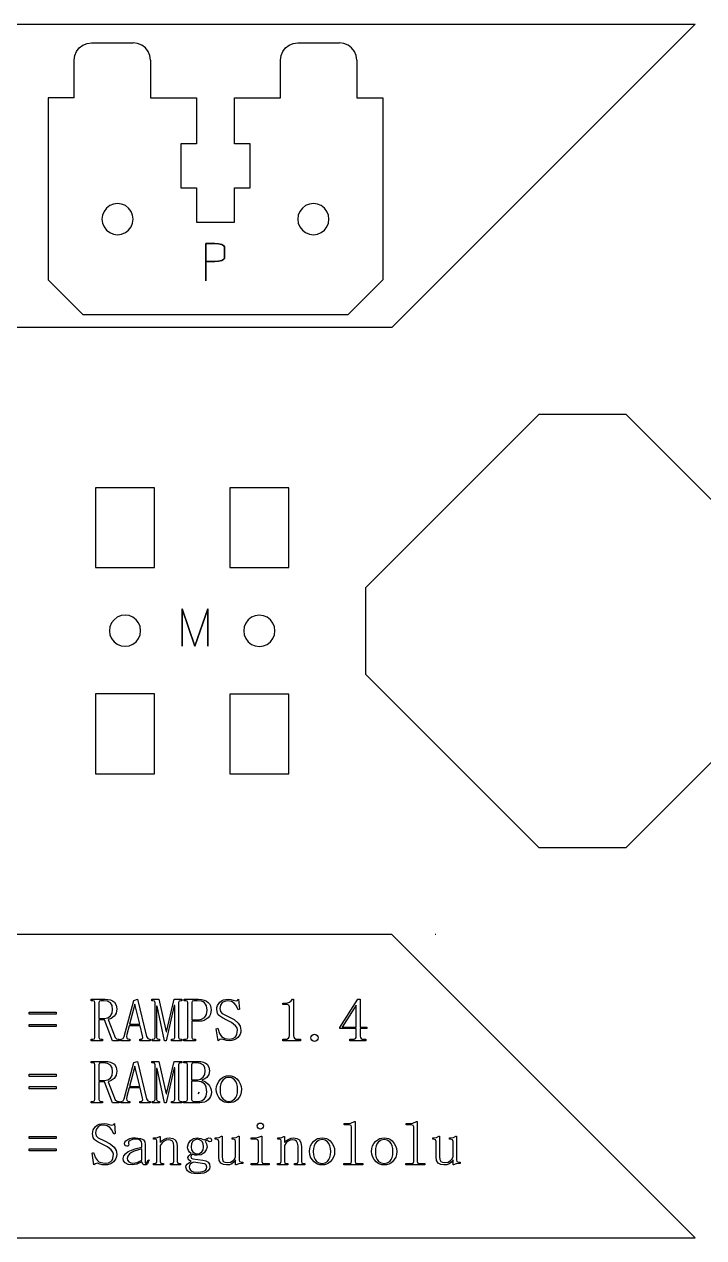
# Model space of a CAD drawing. Extents: x 6.6 to 38.2, y 6.7 to 38.5.
# Drawn here: x 23.17 to 26.26, y 29.68 to 35.19 of the extents above; entities that cross this region are included whole.
import ezdxf

# ---------------------------------------------------------------- set-up
doc = ezdxf.new("R2010")
doc.units = 0
doc.layers.get('0').update_dxf_attribs({"linetype": 'CONTINUOUS'})
doc.layers.add('Burn', color=7, linetype='CONTINUOUS')

msp = doc.modelspace()

# ---------------------------------------------------------------- linework, layer by layer
at = {"color": 7}
for points in [[(21.652112, 35.191617), (26.216583, 35.191617), (24.839373, 33.814403), (23.029323, 33.814403)], [(23.419564, 35.08466), (23.435863, 35.097164)], [(23.435863, 35.097164), (23.454843, 35.105028)], [(23.454843, 35.105028), (23.475212, 35.107708)], [(23.475212, 35.107707), (23.664088, 35.107707)], [(23.703434, 35.097164), (23.684457, 35.105028), (23.664088, 35.107708)], [(23.719734, 35.08466), (23.703434, 35.097164)], [(24.35607, 35.08466), (24.372368, 35.097164)], [(24.372368, 35.097164), (24.391348, 35.105028)], [(24.391348, 35.105028), (24.411716, 35.107708)], [(24.411716, 35.107707), (24.600593, 35.107707)], [(24.620959, 35.105028), (24.600593, 35.107708)], [(24.679289, 35.029008), (24.676604, 35.049379), (24.668746, 35.06836), (24.656239, 35.08466), (24.639939, 35.097164), (24.620959, 35.105028)], [(23.396517, 35.029008), (23.399197, 35.049379)], [(23.399197, 35.049379), (23.407059, 35.06836)], [(23.407059, 35.06836), (23.419564, 35.08466)], [(23.740106, 35.049379), (23.732242, 35.06836), (23.719734, 35.08466)], [(23.742784, 35.029008), (23.740106, 35.049379)], [(24.333017, 35.029008), (24.335701, 35.049379)], [(24.335701, 35.049379), (24.343562, 35.06836)], [(24.343562, 35.06836), (24.35607, 35.08466)], [(23.396517, 34.857842), (23.396517, 35.029008)], [(23.742784, 35.029008), (23.742784, 34.857842)], [(24.333017, 34.857842), (24.333017, 35.029008)], [(24.679289, 35.029008), (24.679289, 34.857842)], [(23.396517, 34.857842), (23.278466, 34.857842), (23.278466, 34.031518)], [(23.742784, 34.857842), (23.951332, 34.857842)], [(23.951332, 34.857842), (23.951332, 34.649292)], [(24.12447, 34.857842), (24.333017, 34.857842)], [(24.12447, 34.649292), (24.12447, 34.857842)], [(24.679289, 34.857842), (24.797336, 34.857842)], [(24.797336, 34.857842), (24.797336, 34.031518)], [(23.880506, 34.649292), (23.880506, 34.448613)], [(23.951332, 34.649292), (23.880506, 34.649292)], [(24.195298, 34.649292), (24.12447, 34.649292)], [(24.195298, 34.448613), (24.195298, 34.649292)], [(23.880506, 34.448613), (23.951332, 34.448613)], [(23.951332, 34.448613), (23.951332, 34.293187)], [(24.12447, 34.448613), (24.195298, 34.448613)], [(24.12447, 34.293187), (24.12447, 34.448613)], [(23.574927, 34.37537), (23.557846, 34.368297)], [(23.59326, 34.377784), (23.574927, 34.37537)], [(23.611591, 34.37537), (23.59326, 34.377784)], [(23.628673, 34.368297), (23.611591, 34.37537)], [(24.464212, 34.37537), (24.447128, 34.368297)], [(24.482542, 34.377784), (24.464212, 34.37537)], [(24.500878, 34.37537), (24.482542, 34.377784)], [(24.517957, 34.368297), (24.500878, 34.37537)], [(23.524843, 34.325291), (23.522432, 34.306956)], [(23.531918, 34.34237), (23.524843, 34.325291)], [(23.543177, 34.357042), (23.531918, 34.34237)], [(23.557846, 34.368297), (23.543177, 34.357042)], [(23.643341, 34.357042), (23.628673, 34.368297)], [(23.654599, 34.34237), (23.643341, 34.357042)], [(23.661676, 34.325291), (23.654599, 34.34237)], [(23.664088, 34.306956), (23.661676, 34.325291)], [(24.41413, 34.325291), (24.411714, 34.306956)], [(24.421204, 34.34237), (24.41413, 34.325291)], [(24.432462, 34.357042), (24.421204, 34.34237)], [(24.447128, 34.368297), (24.432462, 34.357042)], [(24.532628, 34.357042), (24.517957, 34.368297)], [(24.543884, 34.34237), (24.532628, 34.357042)], [(24.55096, 34.325291), (24.543884, 34.34237)], [(24.553371, 34.306956), (24.55096, 34.325291)], [(23.522432, 34.306956), (23.524843, 34.288628)], [(23.524843, 34.288628), (23.531918, 34.271542)], [(23.531918, 34.271542), (23.543177, 34.256872)], [(23.643341, 34.256872), (23.654599, 34.271542)], [(23.654599, 34.271542), (23.661676, 34.288628)], [(23.661676, 34.288628), (23.664088, 34.306956)], [(23.951332, 34.293187), (24.12447, 34.293187)], [(24.411714, 34.306956), (24.41413, 34.288628)], [(24.41413, 34.288628), (24.421204, 34.271542)], [(24.421204, 34.271542), (24.432462, 34.256872)], [(24.532628, 34.256872), (24.543884, 34.271542)], [(24.543884, 34.271542), (24.55096, 34.288628)], [(24.55096, 34.288628), (24.553371, 34.306956)], [(23.543177, 34.256872), (23.557846, 34.245617)], [(23.557846, 34.245617), (23.574927, 34.238542)], [(23.574927, 34.238542), (23.59326, 34.236128)], [(23.59326, 34.236128), (23.611591, 34.238542)], [(23.611591, 34.238542), (23.628673, 34.245617)], [(23.628673, 34.245617), (23.643341, 34.256872)], [(24.432462, 34.256872), (24.447128, 34.245617)], [(24.447128, 34.245617), (24.464212, 34.238542)], [(24.464212, 34.238542), (24.482542, 34.236128)], [(24.482542, 34.236128), (24.500878, 34.238542)], [(24.500878, 34.238542), (24.517957, 34.245617)], [(24.517957, 34.245617), (24.532628, 34.256872)], [(23.435863, 33.874119), (23.278466, 34.031518)], [(23.435863, 33.874119), (24.639939, 33.874119), (24.797336, 34.031518)], [(25.901794, 31.45347), (25.508306, 31.45347), (24.721329, 32.240447), (24.721329, 32.633938), (25.508306, 33.420914), (25.901794, 33.420914)], [(25.901794, 33.420914), (26.688772, 32.633938)], [(23.493569, 33.087769), (23.493569, 32.725761)], [(23.761141, 33.087769), (23.493569, 33.087769)], [(23.761141, 32.725761), (23.761141, 33.087769)], [(24.10338, 33.087177), (24.10338, 32.725168)], [(24.370951, 33.087177), (24.10338, 33.087177)], [(24.370951, 32.725168), (24.370951, 33.087177)], [(23.493569, 32.725761), (23.761141, 32.725761)], [(24.10338, 32.725168), (24.370951, 32.725168)], [(23.608947, 32.506937), (23.591864, 32.49986)], [(23.627277, 32.509354), (23.608947, 32.506937)], [(23.645609, 32.506942), (23.627277, 32.509354)], [(23.662692, 32.49987), (23.645609, 32.506942)], [(24.218756, 32.506341), (24.201676, 32.499264)], [(24.237088, 32.508759), (24.218756, 32.506341)], [(24.25542, 32.506347), (24.237088, 32.508759)], [(24.272503, 32.499276), (24.25542, 32.506347)], [(23.558869, 32.456848), (23.55646, 32.438517)], [(23.565941, 32.473931), (23.558869, 32.456848)], [(23.577198, 32.4886), (23.565941, 32.473931)], [(23.591864, 32.49986), (23.577198, 32.4886)], [(23.677362, 32.488614), (23.662692, 32.49987)], [(23.68862, 32.473948), (23.677362, 32.488614)], [(23.695699, 32.456867), (23.68862, 32.473948)], [(23.698116, 32.438534), (23.695699, 32.456867)], [(24.168681, 32.456251), (24.166271, 32.437921)], [(24.175756, 32.473337), (24.168681, 32.456251)], [(24.187008, 32.488008), (24.175756, 32.473337)], [(24.201676, 32.499264), (24.187008, 32.488008)], [(24.287173, 32.488024), (24.272503, 32.499276)], [(24.298431, 32.473354), (24.287173, 32.488024)], [(24.30551, 32.456272), (24.298431, 32.473354)], [(24.307926, 32.43794), (24.30551, 32.456272)], [(23.55646, 32.438517), (23.558876, 32.420183)], [(23.558876, 32.420183), (23.565952, 32.403104)], [(23.565952, 32.403104), (23.577211, 32.388434)], [(23.677377, 32.388449), (23.688631, 32.403119)], [(23.688631, 32.403119), (23.695704, 32.420203)], [(23.695704, 32.420203), (23.698116, 32.438534)], [(24.166271, 32.437921), (24.168686, 32.419589)], [(24.168686, 32.419589), (24.175764, 32.402509)], [(24.175764, 32.402509), (24.187023, 32.387838)], [(24.287188, 32.387852), (24.298442, 32.402524)], [(24.298442, 32.402524), (24.305514, 32.419609)], [(24.305514, 32.419609), (24.307926, 32.43794)], [(23.577211, 32.388434), (23.591883, 32.37718)], [(23.591883, 32.37718), (23.608966, 32.370106)], [(23.608966, 32.370106), (23.627298, 32.367698)], [(23.627298, 32.367698), (23.64563, 32.370111)], [(23.64563, 32.370111), (23.66271, 32.37719)], [(23.66271, 32.37719), (23.677377, 32.388449)], [(24.187023, 32.387838), (24.201693, 32.376587)], [(24.201693, 32.376587), (24.218776, 32.369516)], [(24.218776, 32.369516), (24.237108, 32.367103)], [(24.237108, 32.367103), (24.25544, 32.36952)], [(24.25544, 32.36952), (24.272521, 32.376598)], [(24.272521, 32.376598), (24.287188, 32.387852)], [(26.688772, 32.240447), (25.901794, 31.45347)], [(23.493569, 32.151267), (23.493569, 31.789254)], [(23.761141, 31.789254), (23.761141, 32.151267), (23.493569, 32.151267)], [(24.370951, 32.150676), (24.10338, 32.150676)], [(24.10338, 32.150676), (24.10338, 31.788663)], [(24.370951, 31.788663), (24.370951, 32.150676)], [(23.493569, 31.789254), (23.761141, 31.789254)], [(24.10338, 31.788663), (24.370951, 31.788663)], [(24.839373, 31.059982), (23.029323, 31.059982)], [(26.216583, 29.682771), (24.839373, 31.059982)], [(25.038886, 31.059982), (25.036119, 31.059982)], [(21.652112, 29.682771), (26.216583, 29.682771)]]:
    msp.add_lwpolyline(points, dxfattribs=at)
at = {"layer": 'Burn', "color": 1}
for points in [[(24.03489, 34.114368), (24.051937, 34.115564), (24.066217, 34.119156), (24.075891, 34.124712), (24.078312, 34.128069), (24.079123, 34.13181), (24.079123, 34.177752), (24.078312, 34.181538), (24.075891, 34.185031), (24.066217, 34.191142), (24.051937, 34.19529), (24.03489, 34.196672), (23.994846, 34.196672), (23.994846, 34.114367), (24.03489, 34.114367)], [(23.994846, 34.027158), (23.994846, 34.196672), (24.03489, 34.196672), (24.051937, 34.19529), (24.066217, 34.191144), (24.075891, 34.185033), (24.078312, 34.18154), (24.079123, 34.177753), (24.079123, 34.131816), (24.078312, 34.128077), (24.075891, 34.124721), (24.066217, 34.119162), (24.051937, 34.115572), (24.03489, 34.114374), (23.994846, 34.114374), (23.994846, 34.027158)], [(23.886313, 32.368287), (23.886313, 32.537799), (23.944789, 32.368287), (24.003016, 32.537799), (24.003016, 32.368287), (24.003016, 32.537799), (23.944789, 32.368287), (23.886313, 32.537799), (23.886313, 32.368287)], [(23.488076, 30.585913), (23.490557, 30.592524), (23.490557, 30.750074), (23.488076, 30.756687), (23.480638, 30.75889), (23.474028, 30.75889), (23.474028, 30.7655), (23.536829, 30.7655)], [(23.510659, 30.756687), (23.508184, 30.750074)], [(23.508184, 30.750074), (23.508184, 30.678459)], [(23.518099, 30.75889), (23.510659, 30.756687)], [(23.530218, 30.75889), (23.518099, 30.75889)], [(23.547846, 30.756409), (23.530218, 30.75889)], [(23.536829, 30.7655), (23.549774, 30.764667)], [(23.570983, 30.719223), (23.568507, 30.736576), (23.561069, 30.748973), (23.547846, 30.756409)], [(23.549774, 30.764673), (23.561069, 30.762193), (23.570709, 30.758064), (23.578694, 30.75228)], [(23.578694, 30.75228), (23.586959, 30.739057), (23.589713, 30.721431), (23.586683, 30.702699)], [(23.623869, 30.595828), (23.666838, 30.759991), (23.683364, 30.7655), (23.725232, 30.595828)], [(23.671246, 30.743463), (23.648108, 30.652019), (23.694382, 30.652019)], [(23.672344, 30.743463), (23.671232, 30.743463)], [(23.694382, 30.652019), (23.672344, 30.743463)], [(23.74947, 30.75889), (23.74947, 30.7655), (23.78142, 30.7655)], [(23.763794, 30.750074), (23.761316, 30.756687), (23.753879, 30.75889), (23.74947, 30.75889)], [(23.753879, 30.583708), (23.761316, 30.585913), (23.763794, 30.592524), (23.763794, 30.750074)], [(23.78142, 30.7655), (23.813373, 30.617867), (23.815577, 30.617867), (23.849734, 30.7655)], [(23.849734, 30.7655), (23.884989, 30.7655), (23.884989, 30.75889), (23.880579, 30.75889)], [(23.880579, 30.75889), (23.873143, 30.756687), (23.870667, 30.750074)], [(23.870667, 30.750074), (23.870667, 30.592524)], [(23.902618, 30.75889), (23.896006, 30.75889), (23.896006, 30.7655)], [(23.896006, 30.7655), (23.961011, 30.7655), (23.974507, 30.764589), (23.986352, 30.761903)], [(23.912531, 30.592524), (23.912531, 30.750074), (23.910053, 30.756687), (23.902618, 30.75889)], [(23.940076, 30.75889), (23.932639, 30.756687), (23.930159, 30.750074)], [(23.930159, 30.750074), (23.930159, 30.671852), (23.957706, 30.671852)], [(23.9555, 30.75889), (23.940076, 30.75889)], [(23.987454, 30.748973), (23.981737, 30.753312), (23.974507, 30.756409), (23.9555, 30.75889)], [(23.986352, 30.761918), (23.996542, 30.757443), (24.00508, 30.751177), (24.010867, 30.744084)], [(23.996542, 30.735199), (23.992756, 30.742776), (23.987454, 30.748973)], [(24.010867, 30.744084), (24.014996, 30.736027), (24.018303, 30.717024)], [(24.047221, 30.736854), (24.057967, 30.75228), (24.065336, 30.758064), (24.074217, 30.762193)], [(24.094323, 30.757787), (24.079176, 30.755859), (24.068983, 30.750074), (24.060721, 30.738507)], [(24.074217, 30.762193), (24.084616, 30.764673), (24.096527, 30.765507)], [(24.131784, 30.736304), (24.122969, 30.747871), (24.110301, 30.75531), (24.094323, 30.757787)], [(24.096527, 30.7655), (24.108097, 30.764389), (24.118563, 30.761082), (24.131784, 30.757778)], [(24.131784, 30.757787), (24.137294, 30.759716), (24.142802, 30.7655), (24.14721, 30.720328)], [(24.363156, 30.741263), (24.343324, 30.741263), (24.343324, 30.747871), (24.35324, 30.747871)], [(24.35324, 30.747871), (24.364878, 30.748983), (24.374449, 30.75229), (24.381954, 30.757797)], [(24.374176, 30.731346), (24.37142, 30.738781), (24.363156, 30.741263)], [(24.381954, 30.757787), (24.387393, 30.7655), (24.391802, 30.7655)], [(24.391802, 30.7655), (24.391802, 30.601336)], [(24.603342, 30.637694), (24.683771, 30.7655), (24.694789, 30.7655), (24.694789, 30.638796)], [(23.191976, 30.697191), (23.191976, 30.707106), (23.314272, 30.707106), (23.314272, 30.697191)], [(23.314272, 30.697191), (23.191976, 30.697191)], [(23.548398, 30.681213), (23.561069, 30.689478), (23.568507, 30.701869)], [(23.586683, 30.702699), (23.582894, 30.694986), (23.577594, 30.688377), (23.564648, 30.678459)], [(23.568507, 30.701869), (23.570983, 30.719223)], [(23.806761, 30.577098), (23.772606, 30.733548), (23.770406, 30.733548)], [(23.770406, 30.733548), (23.770406, 30.592524), (23.772882, 30.585913), (23.780319, 30.583708)], [(23.853038, 30.736854), (23.850832, 30.736854), (23.813373, 30.577098), (23.806761, 30.577098)], [(23.843121, 30.583708), (23.850558, 30.585913), (23.853038, 30.592524), (23.853038, 30.736854)], [(23.957706, 30.671852), (23.974507, 30.674606), (23.987454, 30.682869), (23.992756, 30.689066)], [(23.992756, 30.689066), (23.996542, 30.696639), (23.99957, 30.715918), (23.996542, 30.735199)], [(24.018303, 30.717024), (24.014996, 30.697191), (24.010867, 30.688924), (24.00508, 30.681768)], [(24.055762, 30.689478), (24.050459, 30.695058), (24.046671, 30.701869), (24.043643, 30.719223), (24.044554, 30.728316), (24.047238, 30.736854)], [(24.111124, 30.659451), (24.089918, 30.670747), (24.069809, 30.680389), (24.055762, 30.689478)], [(24.060721, 30.738507), (24.057967, 30.723631), (24.060721, 30.710138)], [(24.060721, 30.710138), (24.068983, 30.700494), (24.098729, 30.686172), (24.123247, 30.672952)], [(24.14721, 30.720328), (24.140598, 30.717024), (24.131784, 30.736304)], [(24.368941, 30.588116), (24.372864, 30.593623), (24.374176, 30.601336), (24.374176, 30.731347)], [(24.676059, 30.737952), (24.613257, 30.638796)], [(24.613257, 30.638796), (24.67716, 30.638796), (24.67716, 30.737952)], [(24.67716, 30.737952), (24.676049, 30.737952)], [(23.314272, 30.650914), (23.314272, 30.641), (23.191976, 30.641)], [(23.191976, 30.641), (23.191976, 30.650914), (23.314272, 30.650914)], [(23.508184, 30.678459), (23.532422, 30.678459), (23.548398, 30.681213)], [(23.508184, 30.671852), (23.508184, 30.592524), (23.510659, 30.585913), (23.518099, 30.583708)], [(23.600731, 30.577098), (23.569882, 30.577098), (23.533521, 30.671852), (23.508184, 30.671852)], [(23.564648, 30.678459), (23.55005, 30.672952), (23.583103, 30.591418), (23.588061, 30.585637)], [(23.645906, 30.645406), (23.635989, 30.605744), (23.634543, 30.596103), (23.635712, 30.589218)], [(23.695484, 30.645406), (23.645906, 30.645406)], [(23.707671, 30.592386), (23.706501, 30.59913), (23.695484, 30.645406)], [(23.975953, 30.666271), (23.964316, 30.665227), (23.930159, 30.665227)], [(23.930159, 30.665239), (23.930159, 30.592524), (23.932639, 30.585913)], [(24.00508, 30.681768), (23.996336, 30.674537), (23.986626, 30.66937), (23.975953, 30.666271)], [(24.050253, 30.577098), (24.04144, 30.631082), (24.04805, 30.634387), (24.056864, 30.61015)], [(24.138393, 30.625576), (24.135916, 30.635492), (24.128477, 30.645406), (24.111124, 30.659451)], [(24.123247, 30.672952), (24.141701, 30.657529), (24.15079, 30.642927), (24.153819, 30.625576)], [(24.67716, 30.632189), (24.603342, 30.632189), (24.603342, 30.637694)], [(24.673029, 30.58729), (24.676128, 30.591762), (24.677172, 30.598031), (24.677172, 30.632189)], [(24.694789, 30.638796), (24.724539, 30.638796), (24.724539, 30.632189), (24.694789, 30.632189)], [(24.694789, 30.632189), (24.694789, 30.598031)], [(23.474028, 30.577098), (23.474028, 30.583708), (23.480638, 30.583708), (23.488076, 30.585913)], [(23.518099, 30.583708), (23.52471, 30.583708), (23.52471, 30.577098), (23.474028, 30.577098)], [(23.588061, 30.585637), (23.594121, 30.583708), (23.600731, 30.583708), (23.600731, 30.577098)], [(23.645906, 30.583708), (23.649209, 30.583708), (23.649209, 30.577098), (23.608443, 30.577098)], [(23.608443, 30.577098), (23.608443, 30.583708), (23.611748, 30.583708)], [(23.611748, 30.583708), (23.618636, 30.586739), (23.623869, 30.595828)], [(23.635712, 30.589218), (23.639499, 30.585082), (23.645906, 30.583708)], [(23.694382, 30.577098), (23.694382, 30.583708), (23.698789, 30.583708)], [(23.738453, 30.583708), (23.741757, 30.583708), (23.741757, 30.577098), (23.694382, 30.577098)], [(23.698789, 30.583708), (23.703817, 30.584686), (23.706777, 30.587577), (23.707688, 30.592399)], [(23.725232, 30.595828), (23.730741, 30.586739), (23.738453, 30.583708)], [(23.780319, 30.583708), (23.783624, 30.583708), (23.783624, 30.577098), (23.750576, 30.577098)], [(23.750576, 30.577098), (23.750576, 30.583708), (23.753879, 30.583708)], [(23.837612, 30.577098), (23.837612, 30.583708), (23.843121, 30.583708)], [(23.884989, 30.577098), (23.837612, 30.577098)], [(23.870667, 30.592524), (23.873143, 30.585913), (23.880579, 30.583708)], [(23.880579, 30.583708), (23.884989, 30.583708)], [(23.884989, 30.583708), (23.884989, 30.577098)], [(23.894903, 30.583708), (23.902618, 30.583708), (23.910053, 30.585913), (23.912531, 30.592524)], [(23.947789, 30.577098), (23.894903, 30.577098), (23.894903, 30.583708)], [(23.932639, 30.585913), (23.940076, 30.583708), (23.947789, 30.583708), (23.947789, 30.577098)], [(24.076697, 30.581503), (24.064573, 30.584809), (24.057686, 30.582881), (24.050253, 30.577098)], [(24.056864, 30.61015), (24.06568, 30.596931), (24.072841, 30.591627)], [(24.072841, 30.591627), (24.081104, 30.587841), (24.100936, 30.584809), (24.116358, 30.587013)], [(24.099832, 30.577098), (24.087437, 30.57821), (24.076697, 30.581512)], [(24.131649, 30.585153), (24.122421, 30.580679), (24.111817, 30.577993), (24.099832, 30.577082)], [(24.116358, 30.587013), (24.127378, 30.593623), (24.132197, 30.599339), (24.135639, 30.606572)], [(24.15024, 30.607122), (24.145764, 30.598927), (24.139496, 30.591418), (24.131649, 30.585153)], [(24.135639, 30.606572), (24.138393, 30.625576)], [(24.153819, 30.625576), (24.152908, 30.616002), (24.150224, 30.607122)], [(24.343324, 30.583708), (24.35324, 30.583708), (24.362398, 30.584819), (24.368941, 30.588126)], [(24.423756, 30.577098), (24.343324, 30.577098), (24.343324, 30.583708)], [(24.391802, 30.601336), (24.39311, 30.593623), (24.397036, 30.588116), (24.403578, 30.584809)], [(24.403578, 30.584809), (24.412737, 30.583698), (24.423756, 30.583698), (24.423756, 30.577088)], [(24.481319, 30.575171), (24.475537, 30.579299), (24.47223, 30.584259), (24.471119, 30.590318)], [(24.471129, 30.590318), (24.47224, 30.596378), (24.475547, 30.601336)], [(24.475537, 30.601336), (24.481319, 30.605467), (24.487656, 30.606844), (24.49399, 30.605467)], [(24.499776, 30.579299), (24.49399, 30.575171), (24.487656, 30.573793), (24.481319, 30.575171)], [(24.49399, 30.605467), (24.499776, 30.601336), (24.50308, 30.596378), (24.504191, 30.590318)], [(24.504182, 30.590318), (24.503071, 30.584259), (24.499767, 30.579299)], [(24.648516, 30.583708), (24.660634, 30.583708), (24.667866, 30.584619), (24.673029, 30.587307)], [(24.721231, 30.577098), (24.648516, 30.577098), (24.648516, 30.583708)], [(24.694789, 30.598031), (24.695833, 30.591762), (24.698932, 30.58729), (24.704098, 30.584602)], [(24.704086, 30.584602), (24.711312, 30.583691), (24.721231, 30.583691), (24.721231, 30.577081)], [(23.474028, 30.483448), (23.536829, 30.483448)], [(23.474028, 30.476837), (23.474028, 30.483448)], [(23.480638, 30.476837), (23.474028, 30.476837)], [(23.488076, 30.474632), (23.480638, 30.476837)], [(23.490557, 30.468022), (23.488076, 30.474632)], [(23.490557, 30.31047), (23.490557, 30.468022)], [(23.510659, 30.474632), (23.508184, 30.468022)], [(23.508184, 30.468022), (23.508184, 30.396404)], [(23.518099, 30.476837), (23.510659, 30.474632)], [(23.530218, 30.476837), (23.518099, 30.476837)], [(23.547846, 30.474358), (23.530218, 30.476837)], [(23.536829, 30.483448), (23.549774, 30.482614)], [(23.561069, 30.466919), (23.547846, 30.474358)], [(23.549774, 30.482621), (23.561069, 30.480141), (23.570709, 30.476009), (23.578694, 30.470226)], [(23.568507, 30.454526), (23.561069, 30.466919)], [(23.578694, 30.470226), (23.586959, 30.457007), (23.589713, 30.439378), (23.586683, 30.420644)], [(23.623869, 30.313774), (23.666838, 30.477939), (23.683364, 30.483448), (23.725232, 30.313774)], [(23.74947, 30.476837), (23.74947, 30.483448), (23.78142, 30.483448), (23.813373, 30.335809)], [(23.753879, 30.301654), (23.761316, 30.303854), (23.763794, 30.31047), (23.763794, 30.468022), (23.761316, 30.474632), (23.753879, 30.476837), (23.74947, 30.476837)], [(23.813373, 30.335809), (23.815577, 30.335809), (23.849734, 30.483448), (23.884989, 30.483448)], [(23.873143, 30.474632), (23.870667, 30.468022), (23.870667, 30.31047)], [(23.884989, 30.483448), (23.884989, 30.476837), (23.880579, 30.476837), (23.873143, 30.474632)], [(23.901514, 30.476837), (23.894903, 30.476837), (23.894903, 30.483448), (23.958806, 30.483448)], [(23.911432, 30.31047), (23.911432, 30.468022), (23.90895, 30.474632), (23.901514, 30.476837)], [(23.931539, 30.474632), (23.92906, 30.468022), (23.92906, 30.399712)], [(23.984147, 30.465817), (23.970101, 30.474082), (23.952197, 30.476837), (23.938976, 30.476837), (23.931539, 30.474632)], [(23.958806, 30.483448), (23.971753, 30.482614), (23.983047, 30.480134), (23.992687, 30.476003)], [(23.98938, 30.4234), (23.991859, 30.440478), (23.989933, 30.455628), (23.984147, 30.465817)], [(23.992687, 30.476009), (24.000672, 30.470226), (24.00811, 30.45783)], [(23.191976, 30.415137), (23.191976, 30.425054)], [(23.191976, 30.425053), (23.314272, 30.425053), (23.314272, 30.415137)], [(23.314272, 30.415137), (23.191976, 30.415137)], [(23.561069, 30.407426), (23.568507, 30.41982)], [(23.586683, 30.420644), (23.582894, 30.412931), (23.577594, 30.406321), (23.564648, 30.396404)], [(23.570983, 30.437172), (23.568507, 30.454526)], [(23.568507, 30.41982), (23.570983, 30.437172)], [(23.672344, 30.461413), (23.671232, 30.461413), (23.648094, 30.369968), (23.694369, 30.369968)], [(23.694382, 30.369968), (23.672344, 30.461413)], [(23.772606, 30.451494), (23.770406, 30.451494), (23.770406, 30.31047), (23.772882, 30.303854)], [(23.850832, 30.454801), (23.813373, 30.295047), (23.806761, 30.295047), (23.772606, 30.451494)], [(23.850558, 30.303854), (23.853038, 30.31047), (23.853038, 30.454801), (23.850832, 30.454801)], [(23.957706, 30.399712), (23.969824, 30.402742), (23.981942, 30.411831), (23.98938, 30.4234)], [(24.00756, 30.423676), (23.998472, 30.41073), (23.989653, 30.40412), (23.976433, 30.397507), (23.992963, 30.389796)], [(24.01059, 30.440478), (24.00756, 30.423676)], [(24.00811, 30.45783), (24.01059, 30.440478)], [(24.061271, 30.403017), (24.069399, 30.409767)], [(24.069399, 30.409767), (24.078349, 30.414586)], [(24.078349, 30.414586), (24.088127, 30.417478)], [(24.098729, 30.41073), (24.085236, 30.407973)], [(24.088127, 30.417478), (24.098729, 30.418456)], [(24.098729, 30.418442), (24.109266, 30.417531), (24.11884, 30.414843), (24.127448, 30.410369)], [(24.112228, 30.407973), (24.098729, 30.41073)], [(24.127448, 30.410387), (24.13509, 30.40412), (24.144249, 30.393307), (24.15079, 30.381808), (24.154716, 30.369621)], [(23.314272, 30.368862), (23.314272, 30.358947), (23.191976, 30.358947)], [(23.191976, 30.358947), (23.191976, 30.368862), (23.314272, 30.368862)], [(23.508184, 30.396404), (23.532422, 30.396404)], [(23.508184, 30.389796), (23.508184, 30.31047)], [(23.533521, 30.389796), (23.508184, 30.389796)], [(23.532422, 30.396404), (23.548398, 30.399162)], [(23.569882, 30.295047), (23.533521, 30.389796)], [(23.548398, 30.399162), (23.561069, 30.407426)], [(23.564648, 30.396404), (23.55005, 30.390897), (23.583103, 30.309369), (23.588061, 30.303583)], [(23.645906, 30.363352), (23.635989, 30.323691), (23.634543, 30.314048), (23.635712, 30.307163)], [(23.695484, 30.363352), (23.645906, 30.363352)], [(23.706777, 30.305512), (23.707688, 30.310331), (23.706518, 30.317079), (23.695501, 30.363353)], [(23.92906, 30.399712), (23.957706, 30.399712)], [(23.92906, 30.393102), (23.92906, 30.31047), (23.931539, 30.303854), (23.938976, 30.301654), (23.958806, 30.301654)], [(23.980844, 30.386283), (23.973132, 30.390071), (23.954399, 30.393102), (23.92906, 30.393102)], [(23.995716, 30.366658), (23.992273, 30.374646), (23.987454, 30.38098), (23.980844, 30.386283)], [(23.986352, 30.311567), (23.991653, 30.31825), (23.99544, 30.32617), (23.998472, 30.345724), (23.995716, 30.366658)], [(23.992963, 30.389796), (24.00508, 30.379881), (24.011348, 30.372236), (24.015824, 30.36363)], [(24.015824, 30.36363), (24.018509, 30.354057), (24.01942, 30.34352), (24.018509, 30.333536)], [(24.04144, 30.356744), (24.042679, 30.369552)], [(24.042747, 30.343452), (24.04144, 30.356744)], [(24.042679, 30.369552), (24.046398, 30.381534)], [(24.046398, 30.381534), (24.052594, 30.392689)], [(24.052594, 30.392689), (24.061271, 30.403017)], [(24.059963, 30.369968), (24.059052, 30.355643)], [(24.059066, 30.355643), (24.059977, 30.34132)], [(24.062648, 30.382084), (24.059963, 30.369968)], [(24.067124, 30.392), (24.062648, 30.382084)], [(24.073391, 30.399712), (24.067124, 30.392)], [(24.085236, 30.407973), (24.073391, 30.399712)], [(24.124071, 30.399712), (24.112228, 30.407973)], [(24.130339, 30.392), (24.124071, 30.399712)], [(24.134816, 30.382084), (24.130339, 30.392)], [(24.137501, 30.369968), (24.134816, 30.382084)], [(24.138393, 30.355643), (24.137482, 30.369968)], [(24.137501, 30.34132), (24.138412, 30.355643)], [(24.154716, 30.369621), (24.156022, 30.356744), (24.154784, 30.343042), (24.151066, 30.330578)], [(23.474028, 30.301654), (23.480638, 30.301654)], [(23.474028, 30.295047), (23.474028, 30.301654)], [(23.480638, 30.301654), (23.488076, 30.303854)], [(23.488076, 30.303854), (23.490557, 30.31047)], [(23.508184, 30.31047), (23.510659, 30.303854)], [(23.510659, 30.303854), (23.518099, 30.301654)], [(23.518099, 30.301654), (23.52471, 30.301654)], [(23.52471, 30.301654), (23.52471, 30.295047)], [(23.588061, 30.303583), (23.594121, 30.301654), (23.600731, 30.301654), (23.600731, 30.295047)], [(23.608443, 30.301654), (23.611748, 30.301654), (23.618636, 30.304687), (23.623869, 30.313774)], [(23.649209, 30.301654), (23.649209, 30.295047), (23.608443, 30.295047), (23.608443, 30.301654)], [(23.635712, 30.307163), (23.639499, 30.303032), (23.645906, 30.301654), (23.649209, 30.301654)], [(23.694382, 30.301654), (23.698789, 30.301654), (23.703817, 30.302632), (23.706777, 30.305523)], [(23.741757, 30.301654), (23.741757, 30.295047), (23.694382, 30.295047), (23.694382, 30.301654)], [(23.725232, 30.313774), (23.730741, 30.304687), (23.738453, 30.301654), (23.741757, 30.301654)], [(23.783624, 30.295047), (23.750576, 30.295047), (23.750576, 30.301654), (23.753879, 30.301654)], [(23.772882, 30.303854), (23.780319, 30.301654), (23.783624, 30.301654), (23.783624, 30.295047)], [(23.837612, 30.295047), (23.837612, 30.301654), (23.843121, 30.301654), (23.850558, 30.303854)], [(23.880579, 30.301654), (23.884989, 30.301654), (23.884989, 30.295047), (23.837612, 30.295047)], [(23.870667, 30.31047), (23.873143, 30.303854), (23.880579, 30.301654)], [(23.8927, 30.301654), (23.901514, 30.301654), (23.90895, 30.303854), (23.911432, 30.31047)], [(23.8927, 30.295047), (23.8927, 30.301654)], [(23.958806, 30.301654), (23.973956, 30.304134), (23.986352, 30.311567)], [(23.960047, 30.335791), (23.965486, 30.343502)], [(23.997299, 30.303102), (23.988277, 30.298626), (23.978019, 30.295939), (23.966519, 30.295028)], [(24.018509, 30.333536), (24.015824, 30.324517), (24.011348, 30.31646), (24.00508, 30.309369), (23.997299, 30.303102)], [(24.046671, 30.33113), (24.042747, 30.343452)], [(24.053214, 30.319767), (24.046671, 30.33113)], [(24.062376, 30.309369), (24.053214, 30.319767)], [(24.059963, 30.34132), (24.062648, 30.3292)], [(24.088193, 30.295939), (24.078624, 30.298626), (24.070017, 30.303102), (24.062376, 30.309369)], [(24.062648, 30.3292), (24.067124, 30.319282)], [(24.067124, 30.319282), (24.073391, 30.311567)], [(24.073391, 30.311567), (24.084681, 30.304134)], [(24.084681, 30.304134), (24.098729, 30.301654)], [(24.128477, 30.303102), (24.119664, 30.298626), (24.109748, 30.295939), (24.098729, 30.295028), (24.088193, 30.295939)], [(24.098729, 30.301654), (24.112778, 30.304134)], [(24.109854, 30.299086), (24.11426, 30.299086)], [(24.112778, 30.304134), (24.124071, 30.311567)], [(24.124071, 30.311567), (24.130339, 30.319282)], [(24.151066, 30.330578), (24.144868, 30.319351), (24.136192, 30.309369), (24.128477, 30.303102)], [(24.130339, 30.319282), (24.134816, 30.3292)], [(24.134816, 30.3292), (24.137501, 30.34132)], [(23.52471, 30.295047), (23.474028, 30.295047)], [(23.600731, 30.295047), (23.569882, 30.295047)], [(23.966519, 30.295047), (23.8927, 30.295047)], [(23.493858, 30.188169), (23.50123, 30.193957), (23.510111, 30.198089), (23.520511, 30.200568)], [(23.530218, 30.193682), (23.515069, 30.191752), (23.504877, 30.185972), (23.496614, 30.174403)], [(23.520511, 30.200568), (23.532422, 30.201401), (23.543988, 30.20029), (23.554459, 30.196986)], [(23.567679, 30.172197), (23.558864, 30.183766), (23.546194, 30.191203), (23.530218, 30.193682)], [(23.554459, 30.196988), (23.567679, 30.193682), (23.573187, 30.195611), (23.578694, 30.201394)], [(23.578694, 30.201394), (23.583103, 30.15622), (23.576494, 30.152916), (23.567679, 30.172197)], [(24.232044, 30.18046), (24.228741, 30.185142), (24.227629, 30.190377), (24.228741, 30.194781)], [(24.228741, 30.194781), (24.232044, 30.199191), (24.236728, 30.202493), (24.241961, 30.203606), (24.247193, 30.202493)], [(24.247193, 30.202493), (24.251878, 30.199191)], [(24.251878, 30.199191), (24.255181, 30.194781), (24.256292, 30.190377), (24.255181, 30.185142), (24.251878, 30.18046)], [(24.646311, 30.194781), (24.622072, 30.194781), (24.622072, 30.201394), (24.63419, 30.201394)], [(24.63419, 30.201394), (24.652371, 30.203598), (24.669448, 30.210209)], [(24.656226, 30.028417), (24.656226, 30.185972), (24.653749, 30.19258), (24.646311, 30.194781)], [(24.669448, 30.210209), (24.671652, 30.210209), (24.671652, 30.028417), (24.674131, 30.021807)], [(24.904123, 30.201394), (24.916243, 30.201394)], [(24.935799, 30.192581), (24.928362, 30.194781), (24.904123, 30.194781), (24.904123, 30.201394)], [(24.916243, 30.201394), (24.934422, 30.203598), (24.951502, 30.210209), (24.953703, 30.210209), (24.953703, 30.028417)], [(24.928362, 30.019602), (24.935799, 30.021807), (24.938279, 30.028417), (24.938279, 30.185972), (24.935799, 30.19258)], [(23.191976, 30.143), (23.314272, 30.143)], [(23.191976, 30.133081), (23.191976, 30.143)], [(23.314272, 30.143), (23.314272, 30.133081)], [(23.479537, 30.15512), (23.480448, 30.16421)], [(23.482566, 30.137768), (23.479537, 30.15512)], [(23.480432, 30.16421), (23.483118, 30.172746), (23.493858, 30.188169)], [(23.486356, 30.130949), (23.482566, 30.137768)], [(23.496614, 30.174403), (23.493858, 30.159528), (23.496614, 30.14603), (23.504877, 30.136391)], [(23.504877, 30.136391), (23.534628, 30.122069), (23.559139, 30.108844), (23.577594, 30.09342)], [(23.639224, 30.128954), (23.648933, 30.133081), (23.66071, 30.135563), (23.674552, 30.136397)], [(23.674552, 30.136391), (23.696859, 30.13391), (23.704916, 30.130813)], [(23.757182, 30.136391), (23.764897, 30.136391), (23.774813, 30.137768), (23.784728, 30.141899), (23.786929, 30.141899)], [(23.770127, 30.128124), (23.765996, 30.12978), (23.757182, 30.12978), (23.757182, 30.136391)], [(23.786929, 30.141899), (23.786929, 30.114356), (23.796501, 30.123993), (23.806487, 30.130882)], [(23.806487, 30.130882), (23.816883, 30.135012), (23.827696, 30.136391), (23.843602, 30.13391)], [(23.843602, 30.13391), (23.854963, 30.126474), (23.861781, 30.114078), (23.864057, 30.096727), (23.864057, 30.028417)], [(23.938426, 30.13336), (23.9555, 30.136391)], [(23.9555, 30.136391), (23.972029, 30.13391), (23.986352, 30.126473), (23.99957, 30.13391), (24.008386, 30.136391)], [(24.008386, 30.136391), (24.017201, 30.134188), (24.020507, 30.126473), (24.018577, 30.119862), (24.012794, 30.117659)], [(24.054936, 30.033376), (24.052457, 30.050452), (24.052457, 30.119862), (24.049976, 30.127301), (24.042542, 30.12978), (24.037032, 30.12978), (24.037032, 30.136391), (24.042542, 30.136391), (24.054383, 30.138317)], [(24.054383, 30.138317), (24.06568, 30.144102), (24.067882, 30.144102), (24.067882, 30.051553)], [(24.114154, 30.12978), (24.114154, 30.136391), (24.119664, 30.136391), (24.13151, 30.138317), (24.142802, 30.144102)], [(24.142802, 30.144102), (24.145006, 30.144102), (24.145006, 30.035028), (24.147484, 30.028417), (24.15492, 30.026213)], [(24.200094, 30.12978), (24.200094, 30.136391), (24.211113, 30.136391), (24.22929, 30.138317)], [(24.22929, 30.138317), (24.24637, 30.144102), (24.248571, 30.144102), (24.248571, 30.028417), (24.25105, 30.021807)], [(24.251878, 30.18046), (24.247193, 30.177157), (24.241961, 30.176046), (24.236728, 30.177157), (24.232044, 30.18046)], [(24.330103, 30.12978), (24.32129, 30.12978), (24.32129, 30.136391), (24.329001, 30.136391), (24.338914, 30.137768)], [(24.338914, 30.137768), (24.348833, 30.141899), (24.351037, 30.141899), (24.351037, 30.114356)], [(24.351037, 30.114356), (24.36061, 30.123993), (24.370594, 30.130882), (24.380991, 30.135012), (24.391802, 30.136391)], [(24.391802, 30.136391), (24.407708, 30.13391), (24.419071, 30.126473), (24.425884, 30.114078), (24.42816, 30.096727)], [(24.484352, 30.120964), (24.492474, 30.127713), (24.501429, 30.132534), (24.511206, 30.135427), (24.52181, 30.136404)], [(24.52181, 30.136391), (24.532346, 30.13548), (24.54192, 30.132794), (24.550526, 30.128317)], [(24.783481, 30.132533), (24.793259, 30.135426), (24.803867, 30.136403)], [(24.803867, 30.136391), (24.8144, 30.13548)], [(24.8144, 30.135496), (24.823971, 30.132811), (24.832576, 30.128333), (24.84022, 30.122069), (24.84938, 30.111257)], [(25.024217, 30.136391), (25.029726, 30.136391), (25.041571, 30.138317), (25.05286, 30.144102), (25.055066, 30.144102)], [(25.039643, 30.119862), (25.037162, 30.127301), (25.029726, 30.12978), (25.024217, 30.12978), (25.024217, 30.136391)], [(25.055066, 30.144102), (25.055066, 30.051553)], [(25.114289, 30.127301), (25.10685, 30.12978), (25.101341, 30.12978), (25.101341, 30.136391), (25.10685, 30.136391)], [(25.10685, 30.136391), (25.118693, 30.138317), (25.129987, 30.144102), (25.132189, 30.144102), (25.132189, 30.035028)], [(23.314272, 30.133081), (23.191976, 30.133081)], [(23.191976, 30.086809), (23.314272, 30.086809)], [(23.191976, 30.076896), (23.191976, 30.086809)], [(23.314272, 30.086809), (23.314272, 30.076896)], [(23.491657, 30.12537), (23.486356, 30.130949)], [(23.505703, 30.116282), (23.491657, 30.12537)], [(23.525811, 30.106642), (23.505703, 30.116282)], [(23.54702, 30.095349), (23.525811, 30.106642)], [(23.564372, 30.081303), (23.54702, 30.095349)], [(23.571809, 30.071382), (23.564372, 30.081303)], [(23.577594, 30.09342), (23.586683, 30.078822), (23.589713, 30.061471), (23.588813, 30.051899)], [(23.624968, 30.108844), (23.626624, 30.116282), (23.631581, 30.123169), (23.639224, 30.128954)], [(23.640396, 30.09893), (23.634887, 30.097819), (23.62745, 30.100573), (23.624968, 30.108836)], [(23.643701, 30.111051), (23.644813, 30.107194), (23.643701, 30.102233), (23.640396, 30.09893)], [(23.641221, 30.073796), (23.65692, 30.081027), (23.67758, 30.087566), (23.703196, 30.09342)], [(23.661052, 30.128403), (23.65031, 30.12427), (23.643701, 30.117659), (23.643701, 30.111051)], [(23.703196, 30.085707), (23.66849, 30.075793), (23.65651, 30.070006), (23.648108, 30.063671)], [(23.703196, 30.09342), (23.703196, 30.108844), (23.70182, 30.117659), (23.697688, 30.12427), (23.689424, 30.128403), (23.675653, 30.12978), (23.661052, 30.128403)], [(23.703196, 30.035028), (23.703196, 30.085707)], [(23.704916, 30.130813), (23.710908, 30.126474), (23.716694, 30.117659)], [(23.716694, 30.117659), (23.718621, 30.106642), (23.718621, 30.025111), (23.719732, 30.021807), (23.723039, 30.020696)], [(23.76159, 30.019602), (23.769027, 30.021807), (23.771506, 30.028417), (23.771506, 30.123169)], [(23.771506, 30.123169), (23.770127, 30.128126)], [(23.804282, 30.121239), (23.795399, 30.113322), (23.786929, 30.102233), (23.786929, 30.028417), (23.789411, 30.021807)], [(23.834373, 30.125854), (23.823289, 30.127577), (23.813579, 30.125992), (23.804282, 30.121239)], [(23.833206, 30.019602), (23.838714, 30.019602), (23.846152, 30.021807), (23.848628, 30.028417), (23.848628, 30.100033)], [(23.848628, 30.100033), (23.847048, 30.112081), (23.842294, 30.120691), (23.834373, 30.125854)], [(23.920729, 30.071591), (23.915563, 30.078822), (23.912462, 30.086466), (23.911418, 30.094522)], [(23.911432, 30.094522), (23.914736, 30.110221), (23.924652, 30.12427), (23.938426, 30.13336)], [(23.92906, 30.109947), (23.926856, 30.094522)], [(23.926856, 30.094522), (23.92906, 30.082404), (23.935668, 30.072489)], [(23.935668, 30.120964), (23.92906, 30.109947)], [(23.945036, 30.127577), (23.935668, 30.120964)], [(23.9555, 30.12978), (23.945036, 30.127577)], [(23.965969, 30.127577), (23.9555, 30.12978)], [(23.99957, 30.094522), (23.996267, 30.081303), (23.986352, 30.068079), (23.973132, 30.059817), (23.9555, 30.057061)], [(23.981942, 30.109947), (23.975332, 30.120964), (23.965969, 30.127577)], [(23.975332, 30.072489), (23.981942, 30.082404)], [(23.984147, 30.094522), (23.981942, 30.109947)], [(23.981942, 30.082404), (23.984147, 30.094522)], [(24.002327, 30.125097), (23.99957, 30.125374), (23.990757, 30.120969), (23.997367, 30.108297), (23.99957, 30.094526)], [(24.012794, 30.117659), (24.007284, 30.119036), (24.00398, 30.123169), (24.002327, 30.125097)], [(24.10672, 30.026213), (24.118563, 30.032823), (24.124623, 30.039987), (24.12958, 30.050452), (24.12958, 30.119862)], [(24.12958, 30.119862), (24.127101, 30.127301), (24.119664, 30.12978), (24.114154, 30.12978)], [(24.233146, 30.119862), (24.230668, 30.127301), (24.22323, 30.12978), (24.200094, 30.12978)], [(24.230668, 30.021807), (24.233146, 30.028417), (24.233146, 30.119862)], [(24.335612, 30.123169), (24.334236, 30.128126), (24.330103, 30.12978)], [(24.335612, 30.028417), (24.335612, 30.123169)], [(24.359507, 30.113322), (24.351037, 30.102233), (24.351037, 30.028417), (24.353516, 30.021807), (24.360954, 30.019602)], [(24.398483, 30.125854), (24.387393, 30.127577), (24.377686, 30.125992), (24.36839, 30.121239), (24.359507, 30.113322)], [(24.397309, 30.019602), (24.402818, 30.019602), (24.410256, 30.021807), (24.412737, 30.028417), (24.412737, 30.100033)], [(24.412737, 30.100033), (24.411149, 30.112081), (24.406401, 30.120691), (24.398483, 30.125854)], [(24.42816, 30.096727), (24.42816, 30.028417), (24.430639, 30.021807), (24.438077, 30.019602)], [(24.476294, 30.037712), (24.469752, 30.049074), (24.465829, 30.061401), (24.46452, 30.07469), (24.46576, 30.087498)], [(24.46576, 30.087498), (24.469477, 30.099481), (24.47567, 30.110636), (24.484352, 30.120964)], [(24.48573, 30.100033), (24.48304, 30.087912), (24.482129, 30.073588)], [(24.490204, 30.109947), (24.48573, 30.100033)], [(24.52181, 30.128678), (24.508313, 30.125923), (24.496468, 30.117659), (24.490204, 30.109947)], [(24.547151, 30.117659), (24.535309, 30.125923), (24.52181, 30.128678)], [(24.557894, 30.100033), (24.553417, 30.109947), (24.547151, 30.117659)], [(24.550526, 30.128333), (24.558171, 30.122069), (24.567327, 30.111257), (24.573868, 30.099753)], [(24.561474, 30.073588), (24.560574, 30.087912), (24.557891, 30.100033)], [(24.573868, 30.099753), (24.577793, 30.087566), (24.579102, 30.07469), (24.577863, 30.060987), (24.574146, 30.048527)], [(24.747882, 30.061401), (24.746572, 30.07469), (24.747811, 30.087498), (24.75153, 30.099481), (24.757726, 30.110636)], [(24.757726, 30.110636), (24.766402, 30.120964), (24.774528, 30.127712), (24.783481, 30.132533)], [(24.778522, 30.117659), (24.772258, 30.109947), (24.767779, 30.100033), (24.765097, 30.087912), (24.764186, 30.073588)], [(24.803867, 30.128678), (24.790368, 30.125923), (24.778522, 30.117659)], [(24.839948, 30.100033), (24.835469, 30.109947), (24.829203, 30.117659), (24.817361, 30.125923), (24.803867, 30.128678)], [(24.842632, 30.059266), (24.843532, 30.073588), (24.842632, 30.087912), (24.839948, 30.100033)], [(24.84938, 30.111257), (24.855921, 30.099753), (24.859848, 30.087566), (24.861156, 30.07469)], [(25.060853, 30.015197), (25.049557, 30.021807), (25.04212, 30.033376), (25.039643, 30.050452), (25.039643, 30.119862)], [(25.111807, 30.039987), (25.116764, 30.050452), (25.116764, 30.119862), (25.114289, 30.127301)], [(23.314272, 30.076896), (23.191976, 30.076896)], [(23.486149, 30.012993), (23.477334, 30.06698), (23.483943, 30.070284), (23.49276, 30.046044)], [(23.49276, 30.046044), (23.501571, 30.032823), (23.508732, 30.027519), (23.516998, 30.023734)], [(23.516998, 30.023734), (23.536829, 30.020706), (23.552254, 30.022908), (23.563269, 30.029519)], [(23.575391, 30.027316), (23.567539, 30.021049), (23.558313, 30.016572), (23.547708, 30.013884)], [(23.563269, 30.029519), (23.568092, 30.035231), (23.571536, 30.042463), (23.574289, 30.061471)], [(23.574289, 30.061471), (23.571809, 30.071382)], [(23.588818, 30.051899), (23.586132, 30.043013), (23.581658, 30.034823), (23.575391, 30.027316)], [(23.618358, 30.042739), (23.62139, 30.054034), (23.630481, 30.065877), (23.641221, 30.073796)], [(23.641773, 30.015471), (23.628277, 30.022908), (23.620838, 30.032272), (23.618358, 30.042739)], [(23.648108, 30.063671), (23.639843, 30.052931), (23.637091, 30.042739), (23.639017, 30.034477)], [(23.639017, 30.034477), (23.644801, 30.027316), (23.653063, 30.022358)], [(23.703196, 30.027316), (23.681436, 30.016572), (23.660228, 30.012993), (23.641773, 30.015471)], [(23.653063, 30.022358), (23.66243, 30.020706), (23.681986, 30.024287)], [(23.681986, 30.024287), (23.703196, 30.035028)], [(23.723648, 30.014438), (23.717517, 30.012993), (23.712493, 30.013904), (23.708427, 30.016592), (23.703196, 30.027334)], [(23.723029, 30.020706), (23.726609, 30.024008), (23.730741, 30.033923), (23.73625, 30.036128)], [(23.73625, 30.036128), (23.733014, 30.026008), (23.728811, 30.018776), (23.723648, 30.014438)], [(23.864057, 30.028417), (23.866533, 30.021807), (23.873972, 30.019602), (23.87948, 30.019602)], [(23.905164, 30.010031), (23.909503, 30.016572), (23.916732, 30.022703), (23.926856, 30.028417)], [(23.926856, 30.028417), (23.916111, 30.036958), (23.913428, 30.041844), (23.912528, 30.047147)], [(23.912531, 30.047147), (23.916388, 30.05486), (23.927957, 30.064776), (23.920729, 30.071591)], [(23.937873, 30.026213), (23.929198, 30.021874), (23.922998, 30.016572)], [(23.927957, 30.056237), (23.925752, 30.051553), (23.927957, 30.044668), (23.934569, 30.041639)], [(23.9555, 30.057061), (23.943659, 30.058173), (23.934569, 30.06148), (23.927957, 30.056246)], [(23.934569, 30.041639), (23.980844, 30.035028), (23.994821, 30.031518), (24.004804, 30.025386)], [(23.935668, 30.072489), (23.945036, 30.065877)], [(23.987454, 30.0185), (23.937873, 30.026213)], [(23.945036, 30.065877), (23.9555, 30.063671), (23.965969, 30.065877)], [(23.965969, 30.065877), (23.975332, 30.072489)], [(24.004804, 30.025386), (24.010797, 30.016639), (24.012794, 30.00528), (24.01059, 29.995637)], [(24.087714, 30.012993), (24.073667, 30.015197), (24.062376, 30.021807), (24.054936, 30.033376)], [(24.067882, 30.051553), (24.069259, 30.037781)], [(24.069259, 30.037781), (24.073391, 30.029519), (24.081104, 30.025386), (24.091018, 30.024008), (24.10672, 30.026213)], [(24.12958, 30.036128), (24.122007, 30.026008), (24.112502, 30.018776), (24.101072, 30.014438), (24.087714, 30.012993)], [(24.15492, 30.019602), (24.143629, 30.017949), (24.131784, 30.012993), (24.12958, 30.012993), (24.12958, 30.036128)], [(24.15492, 30.026213), (24.161533, 30.026213), (24.161533, 30.019602), (24.15492, 30.019602)], [(24.320188, 30.012993), (24.320188, 30.019602), (24.325697, 30.019602), (24.333133, 30.021807), (24.335612, 30.028417)], [(24.511274, 30.013884), (24.501704, 30.016572), (24.493096, 30.021049), (24.485451, 30.027316), (24.476294, 30.037712)], [(24.482147, 30.073588), (24.483058, 30.059266)], [(24.48304, 30.059266), (24.48573, 30.047147), (24.490204, 30.037232), (24.496468, 30.029519)], [(24.496468, 30.029519), (24.507763, 30.02208)], [(24.507763, 30.02208), (24.52181, 30.019602), (24.535858, 30.02208), (24.547151, 30.029519)], [(24.574146, 30.048527), (24.567948, 30.037301), (24.55927, 30.027316), (24.551559, 30.021049), (24.542742, 30.016572)], [(24.547151, 30.029519), (24.553417, 30.037232)], [(24.553417, 30.037232), (24.557894, 30.047147), (24.560578, 30.059266)], [(24.560578, 30.059266), (24.561478, 30.073588)], [(24.620969, 30.012993), (24.620969, 30.019602), (24.646311, 30.019602), (24.653749, 30.021807), (24.656226, 30.028417)], [(24.775147, 30.021049), (24.767504, 30.027316), (24.758347, 30.037712), (24.751804, 30.049074), (24.747882, 30.061401)], [(24.764201, 30.073588), (24.765112, 30.059266), (24.767796, 30.047147), (24.772274, 30.037232)], [(24.772258, 30.037232), (24.778522, 30.029519), (24.789818, 30.02208), (24.803867, 30.019602), (24.81791, 30.02208)], [(24.841327, 30.027316), (24.833612, 30.021049), (24.824797, 30.016572), (24.814881, 30.013884), (24.803867, 30.012973)], [(24.81791, 30.02208), (24.829203, 30.029519), (24.835469, 30.037232), (24.839948, 30.047147), (24.842632, 30.059266)], [(24.859916, 30.060987), (24.856197, 30.048527), (24.850001, 30.037301), (24.841327, 30.027316)], [(24.861156, 30.07469), (24.859916, 30.060987)], [(24.953703, 30.028417), (24.956182, 30.021807), (24.963619, 30.019602), (24.98896, 30.019602)], [(25.055066, 30.051553), (25.056442, 30.037781), (25.060574, 30.029519), (25.068287, 30.025386)], [(25.068287, 30.025386), (25.078204, 30.024008), (25.093903, 30.026213), (25.105748, 30.032823), (25.111807, 30.039987)], [(25.11897, 30.012993), (25.116764, 30.012993), (25.116764, 30.036128), (25.109191, 30.026008), (25.099689, 30.018776)], [(25.148716, 30.026213), (25.148716, 30.019602), (25.142108, 30.019602), (25.130811, 30.017949), (25.11897, 30.012993)], [(25.132189, 30.035028), (25.134668, 30.028417), (25.142108, 30.026213), (25.148716, 30.026213)], [(23.512589, 30.017398), (23.500472, 30.020706), (23.493584, 30.018776), (23.486149, 30.012993)], [(23.547708, 30.013884), (23.535727, 30.012973), (23.523332, 30.014084), (23.512589, 30.017388)], [(23.802356, 30.012993), (23.756082, 30.012993), (23.756082, 30.019602), (23.76159, 30.019602)], [(23.789411, 30.021807), (23.796846, 30.019602), (23.802356, 30.019602), (23.802356, 30.012993)], [(23.87948, 30.019602), (23.87948, 30.012993), (23.833206, 30.012993), (23.833206, 30.019602)], [(23.911432, 29.986547), (23.905646, 29.994538), (23.903719, 30.003076), (23.905164, 30.010031)], [(23.941179, 29.974154), (23.92906, 29.976633), (23.919146, 29.980764), (23.911432, 29.986547)], [(23.919282, 30.010308), (23.918041, 30.003076)], [(23.918041, 30.003076), (23.919693, 29.996464), (23.924652, 29.989854)], [(23.922998, 30.016572), (23.919282, 30.010308)], [(23.924652, 29.989854), (23.930573, 29.985516)], [(23.930573, 29.985516), (23.938426, 29.982417)], [(23.938426, 29.982417), (23.959907, 29.979939), (23.980016, 29.982691), (23.987798, 29.986133)], [(23.985247, 29.976633), (23.971753, 29.974154), (23.9555, 29.973321), (23.941179, 29.974154)], [(24.01059, 29.995637), (24.00398, 29.986547), (23.995991, 29.980764), (23.985247, 29.976633)], [(23.992273, 30.016708), (23.987454, 30.0185)], [(23.987798, 29.986133), (23.994063, 29.990959)], [(23.995716, 30.013541), (23.992273, 30.016708)], [(23.994063, 29.990958), (23.997367, 29.99619)], [(23.998472, 30.003076), (23.995716, 30.013541)], [(23.997367, 29.99619), (23.998479, 30.003076)], [(24.25105, 30.021807), (24.258488, 30.019602), (24.281627, 30.019602), (24.281627, 30.012993), (24.200094, 30.012993)], [(24.200094, 30.012993), (24.200094, 30.019602), (24.22323, 30.019602), (24.230668, 30.021807)], [(24.360954, 30.019602), (24.366462, 30.019602), (24.366462, 30.012993), (24.320188, 30.012993)], [(24.438077, 30.019602), (24.443584, 30.019602), (24.443584, 30.012993), (24.397309, 30.012993), (24.397309, 30.019602)], [(24.542742, 30.016572), (24.532827, 30.013884), (24.52181, 30.012973), (24.511274, 30.013884)], [(24.674131, 30.021807), (24.681566, 30.019602), (24.70691, 30.019602), (24.70691, 30.012993), (24.620969, 30.012993)], [(24.803867, 30.012993), (24.79333, 30.013904), (24.783756, 30.016592), (24.775147, 30.021069)], [(24.98896, 30.019602), (24.98896, 30.012993), (24.903024, 30.012993), (24.903024, 30.019602), (24.928362, 30.019602)], [(25.099689, 30.018776), (25.088259, 30.014438), (25.074901, 30.012993), (25.060853, 30.015197)]]:
    msp.add_lwpolyline(points, dxfattribs=at)

doc.saveas('drawing.dxf')
